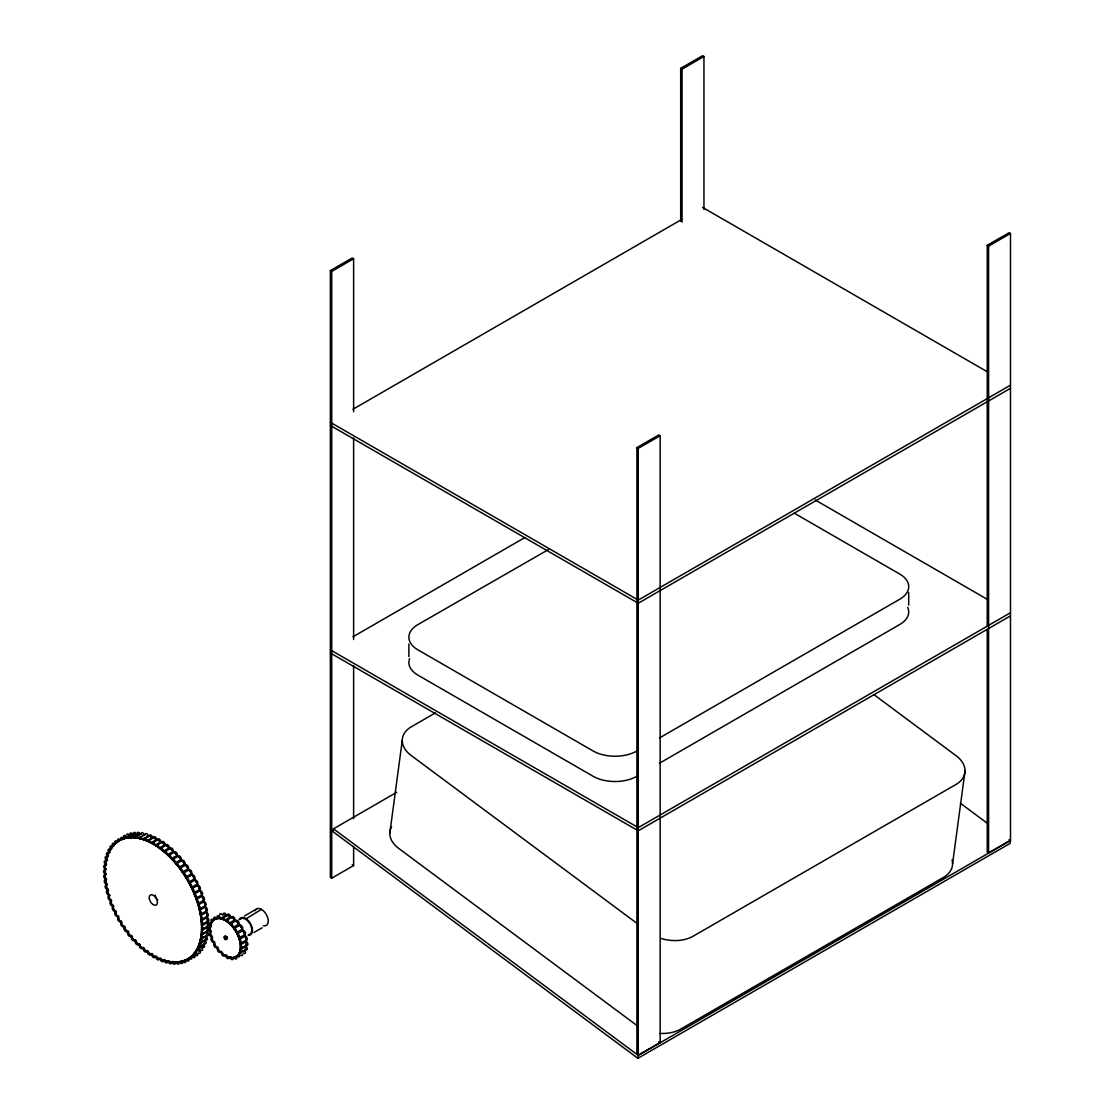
<?xml version="1.0" encoding="UTF-8"?>
<svg xmlns="http://www.w3.org/2000/svg" width="1114" height="1114" viewBox="0 0 1114 1114"><rect width="100%" height="100%" fill="white"/><g stroke="black" fill="none" stroke-linecap="round" stroke-linejoin="round"><path stroke-width="1.5" d="M396.765 792.277L333.476 828.83L333.086 831.726L637.862 1058.3L1010.092 843.395L1010.482 840.485L638.252 1055.404L637.862 1058.3M389.803 833.314L402.265 740.406M952.581 863.754L965.044 770.846M245.54 919.12L261.498 909.372M353.611 846.431L353.611 865.55L331.721 878.194L330.357 877.414L330.357 270.605L352.247 257.961L353.611 258.754L353.611 411.762M680.682 221.352L680.682 68.344L702.586 55.7L703.951 56.494L703.951 209.502M330.357 270.605L331.721 271.398L353.611 258.754M680.682 68.344L682.06 69.138L703.951 56.494M352.957 409.256L681.49 219.583M636.902 447.591L658.792 434.947L660.156 435.741L660.156 1042.537L638.266 1055.181L636.902 1054.387L636.902 447.591L638.266 448.371L660.156 435.741M987.227 626.096L987.227 245.317L1009.131 232.687L1010.495 233.467L1010.495 840.276L988.605 852.92L987.227 852.126L987.227 629.577M987.227 245.317L988.605 246.11L1010.495 233.467M352.957 636.804L524.764 537.616M117.43 842.059A2.27 1.309 60 0 0 115.16 840.986A2.27 1.309 60 0 0 115.355 843.716A26.054 15.039 60 0 1 117.43 842.059L119.212 840.959M120.368 840.29A2.27 1.309 60 0 0 118.098 838.981A2.27 1.309 60 0 0 118.098 841.613A26.054 15.039 60 0 1 120.368 840.29L122.22 839.302M114.756 844.273A2.27 1.309 60 0 0 112.514 843.437A2.27 1.309 60 0 0 112.904 846.25A26.054 15.039 60 0 1 114.756 844.273L116.469 843.075M123.57 838.981A2.27 1.309 60 0 0 121.301 837.436A2.27 1.309 60 0 0 121.106 839.942A26.054 15.039 60 0 1 123.57 838.981L125.464 838.09M128.806 836.154L130.296 835.305A26.054 15.039 60 0 1 132.065 834.804M112.904 846.25L114.018 845.61M126.982 838.118A2.27 1.309 60 0 0 124.74 836.377A2.27 1.309 60 0 0 124.35 838.731A26.054 15.039 60 0 1 126.982 838.118L128.848 837.046M112.375 846.905A2.27 1.309 60 0 0 110.175 846.32A2.27 1.309 60 0 0 110.759 849.202A26.054 15.039 60 0 1 112.375 846.905L113.489 846.264M132.093 836.879L130.603 837.742A2.27 1.309 60 0 0 128.416 835.792A2.27 1.309 60 0 0 127.818 837.993L128.932 837.352M110.759 849.202L111.873 848.562M133.583 836.029L134.321 835.597M135.435 834.957L136.549 834.316A26.054 15.039 60 0 0 134.265 834.456M110.314 849.954A2.27 1.309 60 0 0 108.169 849.62A2.27 1.309 60 0 0 108.949 852.53A26.054 15.039 60 0 1 110.314 849.954L111.428 849.3M136.632 836.544L134.404 837.839A2.27 1.309 60 0 0 132.26 835.709A2.27 1.309 60 0 0 131.48 837.728L132.97 836.865M108.949 852.53L110.063 851.89M137.37 836.127L138.86 835.263M139.236 835.054L140.35 834.4A2.27 1.309 60 0 0 138.345 832.283A2.27 1.309 60 0 0 137.328 833.913M108.587 855.58L107.473 856.22A2.27 1.309 60 0 1 106.512 853.296A2.27 1.309 60 0 1 108.573 853.366L109.687 852.725M139.821 837.547L138.345 838.396A26.054 15.039 60 0 0 135.323 837.923L136.437 837.282M136.799 837.074L137.551 836.642M140.573 837.115L142.049 836.252M142.425 836.043L144.291 834.971A2.27 1.309 60 0 0 142.508 832.757A2.27 1.309 60 0 0 141.158 833.759M107.459 859.604L106.345 860.259A2.27 1.309 60 0 1 105.203 857.32A2.27 1.309 60 0 1 107.167 857.139L108.281 856.499M145.196 834.985A2.27 1.309 60 0 1 146.435 833.578A2.27 1.309 60 0 1 148.343 836.001L142.397 839.441A26.054 15.039 60 0 0 139.292 838.605L140.768 837.742M106.679 863.935L105.565 864.575A2.27 1.309 60 0 1 104.256 861.679A2.27 1.309 60 0 1 106.122 861.247L107.612 860.384M149.29 836.141A2.27 1.309 60 0 1 150.682 834.943A2.27 1.309 60 0 1 152.479 837.505L146.533 840.931A26.054 15.039 60 0 0 143.358 839.747L144.848 838.884M145.962 838.243L146.7 837.812M147.814 837.171L148.566 836.739M106.276 868.544L105.162 869.185A2.27 1.309 60 0 1 103.699 866.33A2.27 1.309 60 0 1 105.44 865.648L106.554 864.993M152.715 838.341L153.454 837.923A2.27 1.309 60 0 1 154.916 836.753A2.27 1.309 60 0 1 156.656 839.441L150.724 842.88A26.054 15.039 60 0 0 147.508 841.349L148.622 840.708M148.998 840.485L149.736 840.067M150.85 839.413L151.964 838.772M106.22 873.376L105.106 874.017A2.27 1.309 60 0 1 103.505 871.232A2.27 1.309 60 0 1 105.106 870.299L106.22 869.658M154.679 841.683L157.645 839.97A2.27 1.309 60 0 1 159.26 839.037A2.27 1.309 60 0 1 160.862 841.822L154.93 845.248A26.054 15.039 60 0 0 151.713 843.395L154.303 841.892M106.554 878.403L105.44 879.043A2.27 1.309 60 0 1 103.699 876.356A2.27 1.309 60 0 1 105.162 875.186L106.276 874.546M155.918 845.874L161.864 842.449A2.27 1.309 60 0 1 163.605 841.766A2.27 1.309 60 0 1 165.067 844.621L159.121 848.046A26.054 15.039 60 0 0 155.918 845.874A2.27 1.309 60 0 1 157.659 845.192A2.27 1.309 60 0 1 159.121 848.046M107.236 883.597L106.122 884.238A2.27 1.309 60 0 1 104.256 881.647A2.27 1.309 60 0 1 105.565 880.255L106.679 879.614M160.11 848.771L166.042 845.331A2.27 1.309 60 0 1 167.908 844.899A2.27 1.309 60 0 1 169.217 847.81L163.271 851.235A26.054 15.039 60 0 0 160.11 848.771A2.27 1.309 60 0 1 161.962 848.339A2.27 1.309 60 0 1 163.271 851.235M108.281 888.902L107.167 889.543A2.27 1.309 60 0 1 105.203 887.092A2.27 1.309 60 0 1 106.345 885.477L107.459 884.836M164.245 852.043L170.177 848.617A2.27 1.309 60 0 1 172.155 848.436A2.27 1.309 60 0 1 173.283 851.375L167.351 854.8A26.054 15.039 60 0 0 164.245 852.043A2.27 1.309 60 0 1 166.209 851.876A2.27 1.309 60 0 1 167.351 854.8M109.687 894.291L108.573 894.932A2.27 1.309 60 0 1 106.512 892.634A2.27 1.309 60 0 1 107.473 890.81L108.587 890.17M168.298 855.691L174.23 852.266A2.27 1.309 60 0 1 176.291 852.335A2.27 1.309 60 0 1 177.251 855.274L171.319 858.713A26.054 15.039 60 0 0 168.298 855.691A2.27 1.309 60 0 1 170.358 855.775A2.27 1.309 60 0 1 171.319 858.713M111.428 899.722L110.314 900.363A2.27 1.309 60 0 1 108.169 898.232A2.27 1.309 60 0 1 108.949 896.213L110.063 895.572M172.224 859.674L178.17 856.248A2.27 1.309 60 0 1 180.315 856.582A2.27 1.309 60 0 1 181.095 859.493L175.149 862.932A26.054 15.039 60 0 0 172.224 859.674A2.27 1.309 60 0 1 174.369 860.008A2.27 1.309 60 0 1 175.149 862.932M435.435 712.876L411.4 726.746A30.969 20.247 7.6 0 0 411.177 755.501L638.433 924.439M113.489 905.153L112.375 905.793A2.27 1.309 60 0 1 110.175 903.844A2.27 1.309 60 0 1 110.759 901.644L111.873 901.003M176.026 863.963L181.972 860.537A2.27 1.309 60 0 1 184.172 861.122A2.27 1.309 60 0 1 184.757 864.004L178.811 867.43A26.054 15.039 60 0 0 176.026 863.963A2.27 1.309 60 0 1 178.226 864.548A2.27 1.309 60 0 1 178.811 867.43M1010.495 385.166L638.266 600.084L330.357 422.303M1010.495 388.326L638.266 603.245L330.357 425.464M115.87 910.528L114.756 911.168A2.27 1.309 60 0 1 112.514 909.414A2.27 1.309 60 0 1 112.904 907.061L114.018 906.42M179.646 868.53L185.592 865.091A2.27 1.309 60 0 1 187.834 865.94A2.27 1.309 60 0 1 188.224 868.753L182.278 872.178A26.054 15.039 60 0 0 179.646 868.53A2.27 1.309 60 0 1 181.888 869.366A2.27 1.309 60 0 1 182.278 872.178M118.544 915.819L117.43 916.46A2.27 1.309 60 0 1 115.16 914.928A2.27 1.309 60 0 1 115.355 912.422L116.469 911.781M183.072 873.334L189.018 869.895A2.27 1.309 60 0 1 191.274 870.981A2.27 1.309 60 0 1 191.483 873.71L185.537 877.136A26.054 15.039 60 0 0 183.072 873.334A2.27 1.309 60 0 1 185.342 874.406A2.27 1.309 60 0 1 185.537 877.136M121.482 921L120.368 921.64A2.27 1.309 60 0 1 118.098 920.317A2.27 1.309 60 0 1 118.098 917.699L119.212 917.059M186.261 878.333L192.207 874.908A2.27 1.309 60 0 1 194.477 876.217A2.27 1.309 60 0 1 194.477 878.849L188.545 882.274A26.054 15.039 60 0 0 186.261 878.333A2.27 1.309 60 0 1 188.545 879.656A2.27 1.309 60 0 1 188.545 882.274M124.684 925.999L123.57 926.639A2.27 1.309 60 0 1 121.301 925.567A2.27 1.309 60 0 1 121.106 922.838L122.22 922.183M189.213 883.513L195.145 880.074A2.27 1.309 60 0 1 197.415 881.62A2.27 1.309 60 0 1 197.22 884.112L191.274 887.552A26.054 15.039 60 0 0 189.213 883.513A2.27 1.309 60 0 1 191.483 885.045A2.27 1.309 60 0 1 191.274 887.552M128.096 930.803L126.982 931.443A2.27 1.309 60 0 1 124.74 930.608A2.27 1.309 60 0 1 124.35 927.795L125.464 927.154M191.887 888.805L197.819 885.379A2.27 1.309 60 0 1 200.06 887.12A2.27 1.309 60 0 1 199.671 889.487L193.725 892.913A26.054 15.039 60 0 0 191.887 888.805A2.27 1.309 60 0 1 194.115 890.559A2.27 1.309 60 0 1 193.725 892.913M131.717 935.37L130.603 936.011A2.27 1.309 60 0 1 128.416 935.426A2.27 1.309 60 0 1 127.818 932.543L128.932 931.903M194.254 894.18L200.2 890.754A2.27 1.309 60 0 1 202.4 892.704A2.27 1.309 60 0 1 201.815 894.904L195.869 898.33A26.054 15.039 60 0 0 194.254 894.18A2.27 1.309 60 0 1 196.454 896.129A2.27 1.309 60 0 1 195.869 898.33M135.518 939.659L134.404 940.3A2.27 1.309 60 0 1 132.26 939.965A2.27 1.309 60 0 1 131.48 937.041L132.594 936.401M196.329 899.611L202.261 896.185A2.27 1.309 60 0 1 204.405 898.316A2.27 1.309 60 0 1 203.625 900.335L197.679 903.76A26.054 15.039 60 0 0 196.329 899.611A2.27 1.309 60 0 1 198.459 901.741A2.27 1.309 60 0 1 197.679 903.76M139.459 943.642L138.345 944.282A2.27 1.309 60 0 1 136.284 944.199A2.27 1.309 60 0 1 135.323 941.26L136.437 940.62M198.069 905.041L204.001 901.602A2.27 1.309 60 0 1 206.062 903.914A2.27 1.309 60 0 1 205.101 905.738L199.169 909.163A26.054 15.039 60 0 0 198.069 905.041A2.27 1.309 60 0 1 200.13 907.339A2.27 1.309 60 0 1 199.169 909.163M143.511 947.29L142.397 947.93A2.27 1.309 60 0 1 140.42 948.098A2.27 1.309 60 0 1 139.292 945.173L140.406 944.533M199.462 910.43L205.408 906.991A2.27 1.309 60 0 1 207.371 909.442A2.27 1.309 60 0 1 206.243 911.071L200.297 914.497A26.054 15.039 60 0 0 199.462 910.43A2.27 1.309 60 0 1 201.439 912.881A2.27 1.309 60 0 1 200.297 914.497M147.647 950.562L146.533 951.203A2.27 1.309 60 0 1 144.667 951.635A2.27 1.309 60 0 1 143.358 948.738L144.472 948.084M200.506 915.736L206.452 912.31A2.27 1.309 60 0 1 208.318 914.886A2.27 1.309 60 0 1 207.009 916.293L201.063 919.718A26.054 15.039 60 0 0 200.506 915.736A2.27 1.309 60 0 1 202.372 918.326A2.27 1.309 60 0 1 201.063 919.718M151.838 953.459L150.724 954.099A2.27 1.309 60 0 1 148.97 954.782A2.27 1.309 60 0 1 147.508 951.927L148.622 951.286M201.202 920.93L207.134 917.504A2.27 1.309 60 0 1 208.889 920.192A2.27 1.309 60 0 1 207.427 921.362L201.481 924.787A26.054 15.039 60 0 0 201.202 920.93A2.27 1.309 60 0 1 202.943 923.617A2.27 1.309 60 0 1 201.481 924.787M156.044 955.937L154.93 956.578A2.27 1.309 60 0 1 153.314 957.511A2.27 1.309 60 0 1 151.713 954.726L152.827 954.071M207.469 926.249L201.523 929.675A26.054 15.039 60 0 0 201.523 925.957L207.469 922.531A2.27 1.309 60 0 1 209.07 925.233A2.27 1.309 60 0 1 207.608 926.319M213.415 920.261A2.27 1.309 60 0 0 211.2 919.537A2.27 1.309 60 0 0 211.674 922.378A26.054 15.039 60 0 1 213.415 920.261L215.629 918.855M216.576 918.688A2.27 1.309 60 0 0 214.306 917.184A2.27 1.309 60 0 0 214.153 919.718A26.054 15.039 60 0 1 216.576 918.688L218.066 917.825M223.357 914.719A2.27 1.309 60 0 1 224.387 913.104A2.27 1.309 60 0 1 226.393 915.248L220.447 918.674A2.27 1.309 60 0 0 218.316 916.53A2.27 1.309 60 0 0 217.522 918.535L218.998 917.671M219.374 917.463L220.112 917.031M211.674 922.378L212.788 921.738M211.423 925.678L210.309 926.333A2.27 1.309 60 0 1 209.223 923.395A2.27 1.309 60 0 1 211.214 923.283L212.328 922.643M227.437 915.318A2.27 1.309 60 0 1 228.885 914.218A2.27 1.309 60 0 1 230.64 916.808L224.694 920.234A26.054 15.039 60 0 0 221.519 918.925L223.371 917.852M224.109 917.435L225.599 916.571M225.975 916.362L227.089 915.708M160.235 957.984L159.121 958.625A2.27 1.309 60 0 1 157.659 959.795A2.27 1.309 60 0 1 155.918 957.093L157.032 956.453M201.481 930.789L207.427 927.363A2.27 1.309 60 0 1 208.889 930.218A2.27 1.309 60 0 1 207.134 930.9L201.202 934.34A26.054 15.039 60 0 0 201.481 930.789A2.27 1.309 60 0 1 202.943 933.643A2.27 1.309 60 0 1 201.202 934.34M211.27 930.58L210.156 931.22A2.27 1.309 60 0 1 208.541 928.435A2.27 1.309 60 0 1 210.156 927.502L211.27 926.862M225.808 920.888L231.754 917.449A2.27 1.309 60 0 1 233.578 916.933A2.27 1.309 60 0 1 234.943 919.816L228.997 923.255A26.054 15.039 60 0 0 225.808 920.888A2.27 1.309 60 0 1 227.632 920.359A2.27 1.309 60 0 1 228.997 923.255M164.385 959.586L163.271 960.226A2.27 1.309 60 0 1 161.962 961.633A2.27 1.309 60 0 1 160.11 959.043L161.224 958.402M201.063 935.398A2.27 1.309 60 0 1 202.372 938.294A2.27 1.309 60 0 1 200.506 938.726A26.054 15.039 60 0 0 201.063 935.398L207.009 931.958A2.27 1.309 60 0 1 208.318 934.869A2.27 1.309 60 0 1 206.452 935.3L205.714 935.732M212.328 936.039L211.214 936.679A2.27 1.309 60 0 1 209.223 934.27A2.27 1.309 60 0 1 210.309 932.585L211.423 931.945M200.506 938.726L202.734 937.445M203.486 937.013L204.6 936.373M168.465 960.728L167.351 961.368A2.27 1.309 60 0 1 166.209 962.983A2.27 1.309 60 0 1 164.245 960.533L165.359 959.892M200.297 939.715A2.27 1.309 60 0 1 201.439 942.653A2.27 1.309 60 0 1 199.462 942.834A26.054 15.039 60 0 0 200.297 939.715L206.243 936.289A2.27 1.309 60 0 1 207.399 939.158A2.27 1.309 60 0 1 205.547 939.52M230.069 924.23L236.001 920.805A2.27 1.309 60 0 1 238.145 921.111A2.27 1.309 60 0 1 238.939 924.035L232.993 927.461A26.054 15.039 60 0 0 230.069 924.23A2.27 1.309 60 0 1 232.199 924.536A2.27 1.309 60 0 1 232.993 927.461M244.453 915.986L256.707 908.913M199.462 942.834L200.952 941.971M202.066 941.33L203.18 940.689M204.294 940.049L205.032 939.617M172.433 961.41L171.319 962.05A2.27 1.309 60 0 1 170.358 963.875A2.27 1.309 60 0 1 168.298 961.577L169.412 960.936M199.169 943.753A2.27 1.309 60 0 1 200.13 946.691A2.27 1.309 60 0 1 198.069 946.608A26.054 15.039 60 0 0 199.169 943.753L200.283 943.098M201.021 942.681L205.101 940.313A2.27 1.309 60 0 1 206.132 943.043A2.27 1.309 60 0 1 204.447 943.53M214.529 941.595L213.415 942.249A2.27 1.309 60 0 1 211.2 940.397A2.27 1.309 60 0 1 211.674 938.113L212.788 937.473M198.069 946.608L200.297 945.313M176.263 961.605L175.149 962.245A2.27 1.309 60 0 1 174.369 964.278A2.27 1.309 60 0 1 172.224 962.134L173.338 961.493M197.679 947.443A2.27 1.309 60 0 1 198.459 950.367A2.27 1.309 60 0 1 196.329 950.019A26.054 15.039 60 0 0 197.679 947.443L199.545 946.371M199.907 946.162L201.397 945.299M202.135 944.867L203.625 944.018M196.329 950.019L197.805 949.17M200.785 947.457L202.261 946.594A26.054 15.039 60 0 0 203.556 944.185M233.926 928.7L239.872 925.261A2.27 1.309 60 0 1 242.142 926.388A2.27 1.309 60 0 1 242.309 929.104L236.363 932.529A26.054 15.039 60 0 0 233.926 928.7A2.27 1.309 60 0 1 236.196 929.828A2.27 1.309 60 0 1 236.363 932.529M179.925 961.34L178.811 961.981A2.27 1.309 60 0 1 178.226 964.181A2.27 1.309 60 0 1 176.026 962.231L177.14 961.591M195.869 950.771A2.27 1.309 60 0 1 196.454 953.654A2.27 1.309 60 0 1 194.254 953.069A26.054 15.039 60 0 0 195.869 950.771L197.721 949.699M198.835 949.058L199.587 948.627M194.254 953.069L195.744 952.205M199.824 949.852L200.2 949.629A2.27 1.309 60 0 0 202.358 950.27A2.27 1.309 60 0 0 201.926 947.499M183.392 960.602L182.278 961.243A2.27 1.309 60 0 1 181.888 963.596A2.27 1.309 60 0 1 179.646 961.855L181.136 960.992M193.725 953.723A2.27 1.309 60 0 1 194.115 956.536A2.27 1.309 60 0 1 191.887 955.701A26.054 15.039 60 0 0 193.725 953.723L195.215 952.86M224.457 936.596L226.058 937.515A1.699 0.975 60 0 1 226.114 939.548A1.699 0.975 60 0 1 224.387 938.545A1.699 0.975 60 0 1 224.457 936.596L225.71 935.871M191.887 955.701L193 955.06M187.751 958.82L185.537 960.031A2.27 1.309 60 0 1 185.342 962.538A2.27 1.309 60 0 1 183.072 960.992L184.548 960.143M191.274 956.258A2.27 1.309 60 0 1 191.483 958.987A2.27 1.309 60 0 1 189.213 957.915A26.054 15.039 60 0 0 191.274 956.258L193.14 955.185M188.545 958.374A2.27 1.309 60 0 1 188.545 960.992A2.27 1.309 60 0 1 186.261 959.683A26.054 15.039 60 0 0 188.545 958.374L191.065 956.842M217.69 946.83L216.576 947.471A2.27 1.309 60 0 1 214.306 946.357A2.27 1.309 60 0 1 214.153 943.642L215.267 942.987M226.045 937.515L227.312 936.804M225.251 939.478L226.88 938.545M237.087 933.922L243.033 930.496A2.27 1.309 60 0 1 245.261 932.334A2.27 1.309 60 0 1 244.774 934.632L238.828 938.058A26.054 15.039 60 0 0 237.087 933.922A2.27 1.309 60 0 1 239.315 935.774A2.27 1.309 60 0 1 238.828 938.058M221.561 951.3L220.447 951.941A2.27 1.309 60 0 1 218.316 951.635A2.27 1.309 60 0 1 217.522 948.71L218.636 948.07M239.287 939.492L245.233 936.066A2.27 1.309 60 0 1 247.224 938.475A2.27 1.309 60 0 1 246.138 940.146L240.192 943.586A26.054 15.039 60 0 0 239.287 939.492A2.27 1.309 60 0 1 241.292 941.901A2.27 1.309 60 0 1 240.192 943.586M254.006 932.502L262.208 927.767M225.808 954.642L224.694 955.283A2.27 1.309 60 0 1 222.87 955.812A2.27 1.309 60 0 1 221.519 952.916L222.633 952.275M240.359 944.951L246.305 941.511A2.27 1.309 60 0 1 247.907 944.296A2.27 1.309 60 0 1 246.305 945.229L240.359 948.668A26.054 15.039 60 0 0 240.359 944.951A2.27 1.309 60 0 1 241.961 947.736A2.27 1.309 60 0 1 240.359 948.668M230.111 956.606L228.997 957.246A2.27 1.309 60 0 1 227.632 958.555A2.27 1.309 60 0 1 225.808 955.937L226.922 955.283M240.192 949.838A2.27 1.309 60 0 1 241.292 952.776A2.27 1.309 60 0 1 239.287 952.888A26.054 15.039 60 0 0 240.192 949.838L246.138 946.413A2.27 1.309 60 0 1 247.266 949.198A2.27 1.309 60 0 1 245.526 949.685M234.107 956.996L232.993 957.65A2.27 1.309 60 0 1 232.199 959.641A2.27 1.309 60 0 1 230.069 957.497L231.183 956.856M239.287 952.888L241.153 951.816M242.267 951.175L243.005 950.743M238.828 953.793A2.27 1.309 60 0 1 239.315 956.634A2.27 1.309 60 0 1 237.087 955.909A26.054 15.039 60 0 0 238.828 953.793L240.318 952.93M241.056 952.498L244.022 950.785M244.398 950.576L244.774 950.353A2.27 1.309 60 0 1 245.4 952.971A2.27 1.309 60 0 1 243.59 953.055M237.839 955.603L236.363 956.466A2.27 1.309 60 0 1 236.196 958.987A2.27 1.309 60 0 1 233.926 957.483L235.778 956.411M237.087 955.909L238.939 954.837M659.418 737.983L899.652 599.29A30.969 17.88 0 0 0 899.652 574.002L794.282 513.178M659.418 763.271L899.652 624.578A30.969 17.88 0 0 0 907.659 607.311M1010.495 612.728L638.266 827.632L330.357 649.852M1010.495 615.889L638.266 830.793L330.357 653.013M548.492 549.522L417.249 624.982A30.969 17.88 0 0 0 417.931 649.852L593.108 750.989A30.969 17.88 0 0 0 636.902 750.989M702.586 207.399L987.965 372.16M815.239 499.991L987.965 599.722M1009.131 839.483L1010.495 840.276M352.247 864.77L353.611 865.55M658.792 1041.743L660.156 1042.537M873.877 694.593L956.132 755.752A30.969 20.247 7.6 0 1 955.909 784.507L693.159 936.206A30.969 20.247 7.6 0 1 661.159 938.475M960.379 803.25L988.215 823.942M637.124 1025.632L398.715 848.408A30.969 20.247 7.6 0 1 391.585 826.741M333.476 828.83L638.252 1055.404M988.605 246.11L988.605 852.92M908.704 592.481L908.704 605.125M682.06 69.138L682.06 222.132M638.266 448.371L638.266 1055.181M408.88 643.976L408.88 656.619M353.611 437.844L353.611 639.533M353.611 665.601L353.611 818.609M331.721 271.398L331.721 878.194M660.003 1033.402A30.969 20.247 7.6 0 0 680.682 1029.113L943.447 877.414A30.969 20.247 7.6 0 0 952.066 859.924M409.576 658.694A30.969 17.88 0 0 0 417.931 675.14L593.108 776.277A30.969 17.88 0 0 0 636.902 776.277M239.064 919.691A9.831 5.681 60 0 1 250.441 923.548A9.831 5.681 60 0 1 248.088 935.328M240.276 919.37A8.884 5.124 60 0 1 249.982 923.812A8.884 5.124 60 0 1 248.965 934.437M255.217 910.681A9.539 5.5 60 0 1 266.497 914.817A9.539 5.5 60 0 1 263.35 925.72M224.694 955.283A26.054 15.039 60 0 1 221.519 952.916M231.754 917.449A26.054 15.039 60 0 1 234.943 919.816M219.709 915.095A2.27 1.309 60 0 1 220.586 913.689A2.27 1.309 60 0 1 222.424 915.067M217.063 916.209A2.27 1.309 60 0 1 218.804 916.251M246.305 941.511A26.054 15.039 60 0 1 246.333 944.783M243.033 930.496A26.054 15.039 60 0 1 244.774 934.632M210.156 931.22A26.054 15.039 60 0 1 210.156 927.502M246.138 946.413A26.054 15.039 60 0 1 245.86 947.61M245.233 936.066A26.054 15.039 60 0 1 246.138 940.146M210.309 926.333A26.054 15.039 60 0 1 211.214 923.283M220.447 951.941A26.054 15.039 60 0 1 217.522 948.71M232.993 957.65A26.054 15.039 60 0 1 230.069 957.497M228.843 915.986A26.054 15.039 60 0 1 230.64 916.808M221.519 918.925A2.27 1.309 60 0 1 222.87 917.616A2.27 1.309 60 0 1 224.694 920.234M242.685 954.211A2.27 1.309 60 0 1 240.805 955.213M236.363 956.466A26.054 15.039 60 0 1 233.926 957.483M211.214 936.679A26.054 15.039 60 0 1 210.309 932.585M216.576 947.471A26.054 15.039 60 0 1 214.153 943.642M244.774 950.353A26.054 15.039 60 0 1 244.175 951.231M236.001 920.805A26.054 15.039 60 0 1 238.939 924.035M224.346 915.067A26.054 15.039 60 0 1 226.393 915.248M217.522 918.535A26.054 15.039 60 0 1 220.447 918.674M228.997 957.246A26.054 15.039 60 0 1 225.808 955.937M239.872 925.261A26.054 15.039 60 0 1 242.309 929.104M213.415 942.249A26.054 15.039 60 0 1 211.674 938.113M225.585 915.054A21.556 12.435 60 0 1 243.005 930.343A21.556 12.435 60 0 1 243.952 951.648M207.469 922.531A26.054 15.039 60 0 1 207.496 925.804M201.523 925.957A2.27 1.309 60 0 1 203.124 928.742A2.27 1.309 60 0 1 201.523 929.675M207.134 917.504A26.054 15.039 60 0 1 207.427 921.362M206.452 912.31A26.054 15.039 60 0 1 207.009 916.293M205.408 906.991A26.054 15.039 60 0 1 206.243 911.071M204.001 901.602A26.054 15.039 60 0 1 205.101 905.738M202.261 896.185A26.054 15.039 60 0 1 203.625 900.335M200.2 890.754A26.054 15.039 60 0 1 201.815 894.904M197.819 885.379A26.054 15.039 60 0 1 199.671 889.487M195.145 880.074A26.054 15.039 60 0 1 197.22 884.112M192.207 874.908A26.054 15.039 60 0 1 194.477 878.849M189.018 869.895A26.054 15.039 60 0 1 191.483 873.71M185.592 865.091A26.054 15.039 60 0 1 188.224 868.753M181.972 860.537A26.054 15.039 60 0 1 184.757 864.004M178.17 856.248A26.054 15.039 60 0 1 181.095 859.493M174.23 852.266A26.054 15.039 60 0 1 177.251 855.274M170.177 848.617A26.054 15.039 60 0 1 173.283 851.375M166.042 845.331A26.054 15.039 60 0 1 169.217 847.81M161.864 842.449A26.054 15.039 60 0 1 165.067 844.621M157.645 839.97A26.054 15.039 60 0 1 160.862 841.822M151.713 843.395A2.27 1.309 60 0 1 153.314 842.463A2.27 1.309 60 0 1 154.93 845.248M153.454 837.923A26.054 15.039 60 0 1 156.656 839.441M147.508 841.349A2.27 1.309 60 0 1 148.97 840.179A2.27 1.309 60 0 1 150.724 842.88M150.877 836.823A26.054 15.039 60 0 1 152.479 837.505M143.358 839.747A2.27 1.309 60 0 1 144.667 838.341A2.27 1.309 60 0 1 146.533 840.931M147.159 835.611A26.054 15.039 60 0 1 148.343 836.001M139.292 838.605A2.27 1.309 60 0 1 140.42 836.99A2.27 1.309 60 0 1 142.397 839.441M143.135 834.706A26.054 15.039 60 0 1 144.291 834.971M135.323 837.923A2.27 1.309 60 0 1 136.284 836.099A2.27 1.309 60 0 1 138.345 838.396M138.679 834.247A26.054 15.039 60 0 1 140.35 834.4M131.48 837.728A26.054 15.039 60 0 1 134.404 837.839M133.569 833.787A2.27 1.309 60 0 1 134.557 832.367A2.27 1.309 60 0 1 136.479 834.121M127.818 837.993A26.054 15.039 60 0 1 130.603 837.742M130.296 835.305A2.27 1.309 60 0 1 130.408 833.077A2.27 1.309 60 0 1 132.357 833.787M126.676 834.943A2.27 1.309 60 0 1 127.79 833.982A2.27 1.309 60 0 1 129.502 835.542A26.054 15.039 60 0 0 128.695 835.765M123.64 837.199A2.27 1.309 60 0 1 124.03 835.542A2.27 1.309 60 0 1 125.659 836.029M118.209 840.499A2.27 1.309 60 0 1 118.641 839.859M107.473 856.22A26.054 15.039 60 0 1 108.573 853.366M106.345 860.259A26.054 15.039 60 0 1 107.167 857.139M105.565 864.575A26.054 15.039 60 0 1 106.122 861.247M105.162 869.185A26.054 15.039 60 0 1 105.44 865.648M105.106 874.017A26.054 15.039 60 0 1 105.106 870.299M105.44 879.043A26.054 15.039 60 0 1 105.162 875.186M106.122 884.238A26.054 15.039 60 0 1 105.565 880.255M107.167 889.543A26.054 15.039 60 0 1 106.345 885.477M108.573 894.932A26.054 15.039 60 0 1 107.473 890.81M110.314 900.363A26.054 15.039 60 0 1 108.949 896.213M112.375 905.793A26.054 15.039 60 0 1 110.759 901.644M114.756 911.168A26.054 15.039 60 0 1 112.904 907.061M117.43 916.46A26.054 15.039 60 0 1 115.355 912.422M120.368 921.64A26.054 15.039 60 0 1 118.098 917.699M123.57 926.639A26.054 15.039 60 0 1 121.106 922.838M126.982 931.443A26.054 15.039 60 0 1 124.35 927.795M130.603 936.011A26.054 15.039 60 0 1 127.818 932.543M134.404 940.3A26.054 15.039 60 0 1 131.48 937.041M138.345 944.282A26.054 15.039 60 0 1 135.323 941.26M142.397 947.93A26.054 15.039 60 0 1 139.292 945.173M146.533 951.203A26.054 15.039 60 0 1 143.358 948.738M150.724 954.099A26.054 15.039 60 0 1 147.508 951.927M154.93 956.578A26.054 15.039 60 0 1 151.713 954.726M159.121 958.625A26.054 15.039 60 0 1 155.918 957.093M163.271 960.226A26.054 15.039 60 0 1 160.11 959.043M167.351 961.368A26.054 15.039 60 0 1 164.245 960.533M171.319 962.05A26.054 15.039 60 0 1 168.298 961.577M175.149 962.245A26.054 15.039 60 0 1 172.224 962.134M178.811 961.981A26.054 15.039 60 0 1 176.026 962.231M188.405 959.669A2.27 1.309 60 0 1 187.709 960.184M182.278 961.243A26.054 15.039 60 0 1 179.646 961.855M185.537 960.031A26.054 15.039 60 0 1 183.072 960.992M194.95 956.327A2.27 1.309 60 0 1 193.349 957.455M197.721 954.002A2.27 1.309 60 0 1 195.827 955.269M199.991 950.827A2.27 1.309 60 0 1 200.144 952.999A2.27 1.309 60 0 1 198.529 952.999M199.253 950.841A26.054 15.039 60 0 1 199.03 951.105M201.718 947.499A26.054 15.039 60 0 1 201.258 948.279M203.751 944.157A2.27 1.309 60 0 1 204.377 946.984A2.27 1.309 60 0 1 202.261 946.594M205.101 940.313A26.054 15.039 60 0 1 204.085 943.015M206.243 936.289A26.054 15.039 60 0 1 205.533 939.032M207.009 931.958A26.054 15.039 60 0 1 206.647 934.507M207.427 927.363A26.054 15.039 60 0 1 207.134 930.9M157.742 900.098A5.807 3.356 60 0 1 155.222 895.085M128.778 835.611A68.386 39.477 60 0 1 141.464 834.358M150.46 836.572A68.386 39.477 60 0 1 207.413 929.382M203.597 944.435A68.386 39.477 60 0 1 202.219 946.997M226.56 937.222L224.972 936.303A1.699 0.975 60 0 0 224.903 938.266A1.699 0.975 60 0 0 226.629 939.255A1.699 0.975 60 0 0 226.56 937.222M210.212 932.167A21.556 12.435 60 0 0 234.859 957.288A21.556 12.435 60 0 0 230.695 924.787A21.556 12.435 60 0 0 210.212 932.167M149.262 898.399A5.807 3.356 60 0 0 155.904 905.167A5.807 3.356 60 0 0 154.776 896.408A5.807 3.356 60 0 0 149.262 898.399M105.565 881.23A68.386 39.477 60 0 0 183.796 960.936A68.386 39.477 60 0 0 170.595 857.808A68.386 39.477 60 0 0 105.565 881.23"/></g></svg>
